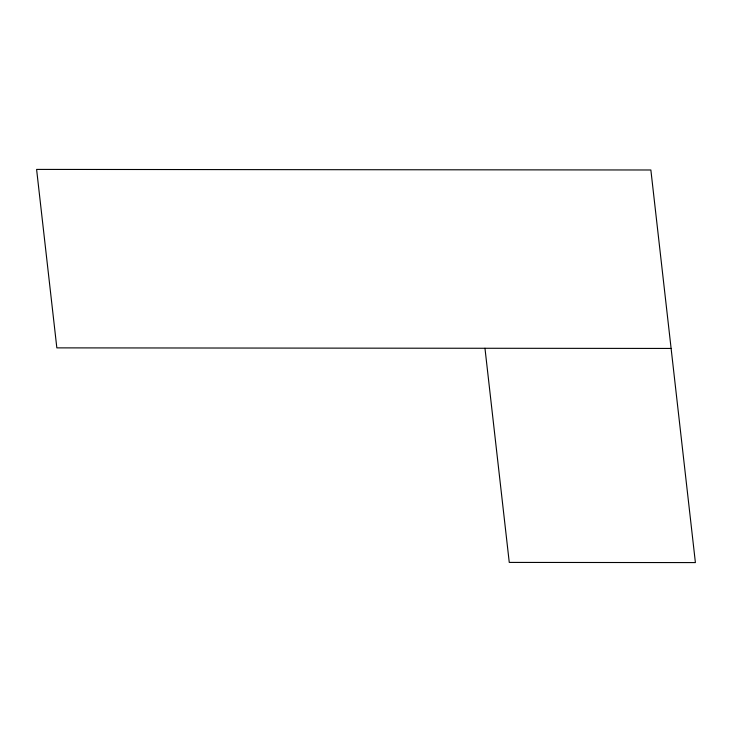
<?xml version="1.0" encoding="UTF-8"?>
<svg xmlns="http://www.w3.org/2000/svg" width="732" height="732" viewBox="0 0 732 732"><rect width="100%" height="100%" fill="white"/><g stroke="black" fill="none" stroke-linecap="round" stroke-linejoin="round"><path stroke-width="1.1" d="M671.107 348.441L56.84 347.874L36.6 169.412L650.867 169.989L695.4 562.588L509.262 562.414L484.968 348.267"/></g></svg>
